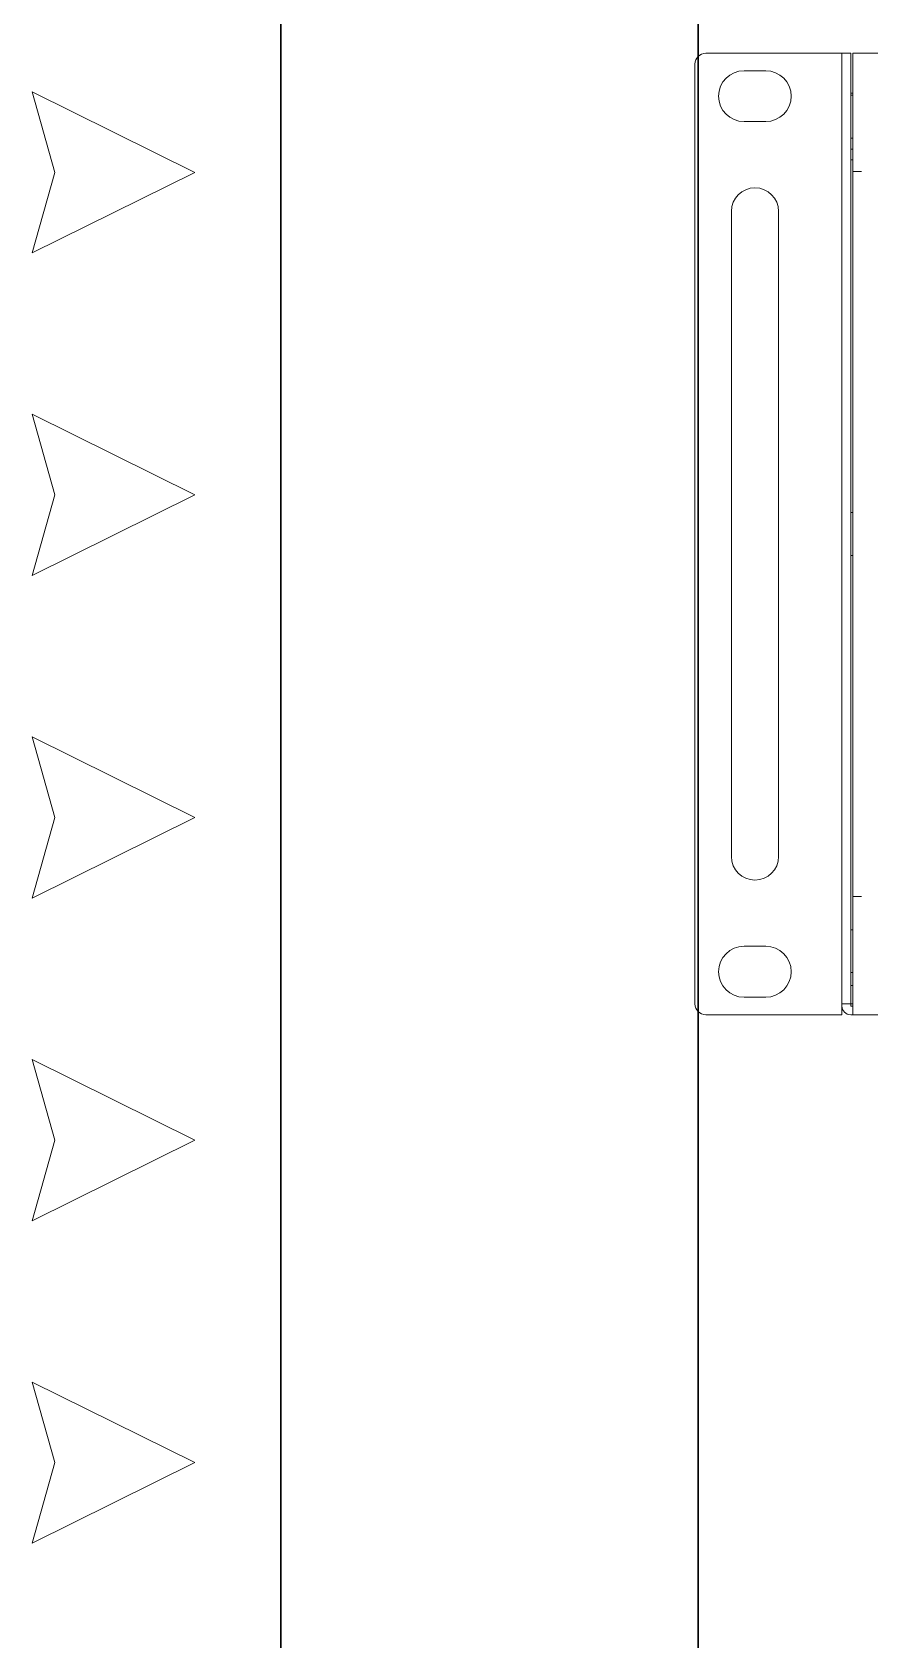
# Model space of a CAD drawing. Header units: millimetres. Extents: x -12727 to 3737, y -1743 to 2772.
# Drawn here: x 259.1 to 374.5, y 410 to 631.6 of the extents above; entities that cross this region are included whole.
import ezdxf
from ezdxf.enums import TextEntityAlignment as Align

# ---------------------------------------------------------------- set-up
doc = ezdxf.new("R2010")
doc.units = ezdxf.units.MM
doc.layers.get('0').update_dxf_attribs({"lineweight": 5})
doc.layers.add('-0', color=7, linetype='Continuous', lineweight=5)
doc.layers.add('Racks and units', color=7, linetype='Continuous', lineweight=5)
doc.styles.add('AMS_text_scale', font='GOST.TTF', dxfattribs={"width": 0.9})

# ---------------------------------------------------------------- blocks, each defined once
blk = doc.blocks.new('arrow_tic')
at = {"lineweight": 9}
for p, q in [((-25.74, 11.11), (-3.35, 0)), ((-22.62, 0), (-25.74, 11.11)), ((-3.35, 0), (-25.74, -11.11)), ((-22.62, 0), (-25.74, -11.11))]:
    blk.add_line(p, q, dxfattribs=at)
blk.add_point((66.02, -22.22))
blk = doc.blocks.new('*U62')
at = {"layer": 'Racks and units', "lineweight": 30}
blk.add_line((-24.15, 97.89), (-24.15, 1620.29), dxfattribs=at)
blk.add_lwpolyline([(33.35, 1570.29), (518.35, 1570.29), (518.35, 147.89), (33.35, 147.89)], close=True, dxfattribs=at)
for p in [(-32.67, 703.51), (-32.67, 659.06), (-32.67, 614.61), (-32.67, 570.16), (-32.67, 525.71)]:
    blk.add_blockref('arrow_tic', p)
at = {"layer": 'Racks and units', "style": 'AMS_text_scale'}
for tag, height, p in [('RACK_NAME', 40, (275.85, 1820.1)), ('RACK_DIMS', 30, (275.85, 1744.81)), ('RACK_ROOM', 30, (277.4, 1676.98))]:
    blk.add_attdef(tag, text='', height=height, dxfattribs=at).set_placement(p, align=Align.MIDDLE_CENTER)
blk = doc.blocks.new('BEHRINGER S32')
at = {"layer": '-0', "color": 253, "lineweight": 15}
for p, q in [((1.06, 132.06), (17.61, 132.06)), ((19.81, 132.06), (17.61, 132.06)), ((19.81, 132.06), (19.81, 130.76)), ((21.01, 132.06), (19.81, 132.06)), ((19.81, 130.76), (19.81, 1.06)), ((21.01, 130.76), (21.01, 132.06)), ((21.01, 130.76), (21.01, 1.06)), ((21.31, 132.06), (460.31, 132.06)), ((21.31, 130.76), (21.31, 132.06)), ((21.31, 130.76), (21.31, 115.76)), ((-0.44, 1.06), (-0.44, 130.56)), ((6.32, 129.65), (9.31, 129.65)), ((21.01, 126.56), (21.31, 126.56)), ((21.31, 126.26), (21.11, 126.26)), ((9.31, 122.63), (6.32, 122.63)), ((21.31, 120.36), (21.11, 120.36)), ((21.31, 118.85), (21.01, 118.85)), ((21.31, 117.35), (21.01, 117.35)), ((22.51, 115.76), (21.31, 115.76)), ((21.31, 15.86), (21.31, 115.76)), ((4.57, 110.26), (4.57, 101.26)), ((11.07, 101.26), (11.07, 110.26)), ((4.57, 101.26), (4.57, 30.36)), ((11.07, 101.26), (11.07, 30.36)), ((21.31, 68.76), (21.11, 68.76)), ((21.31, 62.86), (21.11, 62.86)), ((4.57, 30.36), (4.57, 21.36)), ((11.07, 21.36), (11.07, 30.36)), ((21.31, 15.86), (21.31, 0.86)), ((22.51, 15.86), (21.31, 15.86)), ((21.31, 11.26), (21.11, 11.26)), ((6.32, 9), (9.31, 9)), ((21.31, 5.36), (21.11, 5.36)), ((21.31, 3.6), (21.01, 3.6)), ((9.31, 1.98), (6.32, 1.98)), ((19.81, 1.06), (19.81, 0.76)), ((19.81, 1.06), (21.01, 1.06)), ((19.81, 0.76), (19.81, -0.44)), ((21.01, 1.06), (21.01, 0.76)), ((21.31, 1.06), (21.01, 1.06)), ((21.01, 0.76), (21.31, 0.76)), ((21.31, -0.44), (21.31, 0.86)), ((17.61, -0.44), (1.06, -0.44)), ((19.81, -0.44), (17.61, -0.44)), ((21.01, -0.44), (21.31, -0.44)), ((21.31, -0.44), (460.31, -0.44))]:
    blk.add_line(p, q, dxfattribs=at)
for centre, radius, start, end in [((1.06, 130.56), 1.5, 90, 180), ((6.32, 126.14), 3.51, 90, 270), ((9.31, 126.14), 3.51, 270, 90), ((21.11, 126.36), 0.1, 180, 270), ((21.11, 120.26), 0.1, 90, 180), ((7.82, 110.26), 3.25, 0, 180), ((21.11, 68.86), 0.1, 180, 270), ((21.11, 62.76), 0.1, 90, 180), ((7.82, 21.36), 3.25, 180, 0), ((21.11, 11.36), 0.1, 180, 270), ((6.32, 5.49), 3.51, 90, 270), ((9.31, 5.49), 3.51, 270, 90), ((21.11, 5.26), 0.1, 90, 180), ((1.06, 1.06), 1.5, 180, 270), ((21.01, 0.76), 1.2, 180, 270)]:
    blk.add_arc(centre, radius, start, end, dxfattribs=at)

msp = doc.modelspace()

# ---------------------------------------------------------------- block references
at = {"color": 253}
for name, p in [('*U62', (317.48, -91.27)), ('BEHRINGER S32', (350.83, 496.6))]:
    msp.add_blockref(name, p, dxfattribs=at)

doc.saveas('drawing.dxf')
